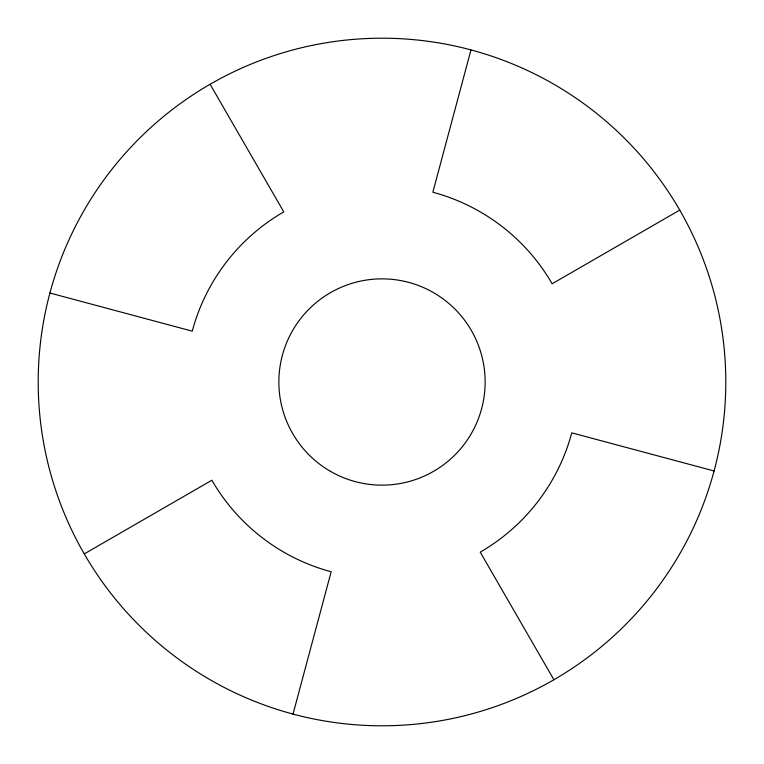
<?xml version="1.0" encoding="UTF-8"?>
<svg xmlns="http://www.w3.org/2000/svg" width="764" height="764" viewBox="0 0 764 764"><rect width="100%" height="100%" fill="white"/><g stroke="black" fill="none" stroke-linecap="round" stroke-linejoin="round"><path stroke-width="1.15" d="M293.023 714.082L331.156 571.759A196.453 196.453 0 0 1 211.867 480.231L84.26 553.9M470.977 49.918L432.844 192.242A196.453 196.453 0 0 1 552.133 283.769L679.74 210.1M49.918 293.023L192.242 331.156A196.453 196.453 0 0 1 283.769 211.867L210.1 84.26A343.8 343.8 0 0 0 210.1 679.74A343.8 343.8 0 0 0 725.8 382A343.8 343.8 0 0 0 210.1 84.26M714.082 470.977L571.759 432.844A196.453 196.453 0 0 1 480.231 552.133L553.9 679.74M330.43 471.321A103.14 103.14 0 0 0 485.14 382A103.14 103.14 0 0 0 330.43 292.679A103.14 103.14 0 0 0 330.43 471.321"/></g></svg>
